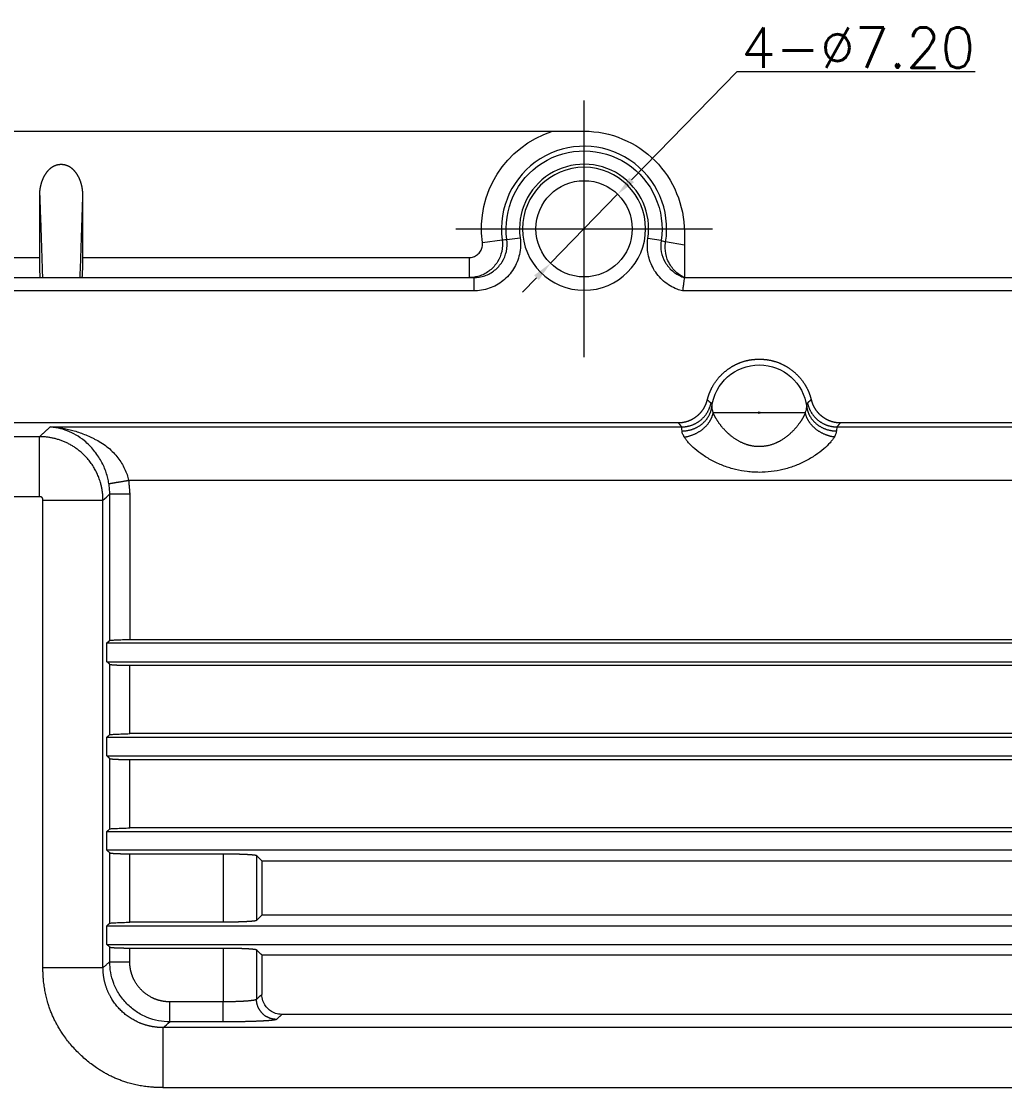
# Model space of a CAD drawing. Header units: millimetres. Extents: x 958 to 3026, y 447 to 1692.
# Drawn here: x 1411.9 to 1485.4, y 988.9 to 1068.6 of the extents above; entities that cross this region are included whole.
import ezdxf
from ezdxf.lldxf.tags import DXFTag

# ---------------------------------------------------------------- set-up
doc = ezdxf.new("R2010")
doc.units = ezdxf.units.MM
for name, color, linetype, true_color in [('1', 7, 'Continuous', 0xffffff), ('2', 7, 'Continuous', 0xffffff), ('Top', 7, 'Continuous', 0xffffff)]:
    doc.layers.add(name, color=color, linetype=linetype, true_color=true_color)
doc.layers.add('尺寸线层2', color=3, linetype='Continuous')
doc.styles.get("Standard").update_dxf_attribs({"font": 'txt', "bigfont": 'gbcbig.shx'})
doc.styles.add('标准', font='txt.shx')
tags = doc.linetypes.add('PHANTOM', pattern=[50.5, 18, -6.5, 6.5, -6.5, 6.5, -6.5]).pattern_tags.tags
tags[14:15] = [DXFTag(74, 4), DXFTag(75, 0), DXFTag(340, '0'), DXFTag(46, 0.0), DXFTag(50, 0.0), DXFTag(44, 0.0), DXFTag(45, 0.0)]
tags[12:13] = [DXFTag(74, 4), DXFTag(75, 0), DXFTag(340, '0'), DXFTag(46, 0.0), DXFTag(50, 0.0), DXFTag(44, 0.0), DXFTag(45, 0.0)]
tags[10:11] = [DXFTag(74, 4), DXFTag(75, 0), DXFTag(340, '0'), DXFTag(46, 0.0), DXFTag(50, 0.0), DXFTag(44, 0.0), DXFTag(45, 0.0)]
tags[8:9] = [DXFTag(74, 4), DXFTag(75, 0), DXFTag(340, '0'), DXFTag(46, 0.0), DXFTag(50, 0.0), DXFTag(44, 0.0), DXFTag(45, 0.0)]
tags[6:7] = [DXFTag(74, 4), DXFTag(75, 0), DXFTag(340, '0'), DXFTag(46, 0.0), DXFTag(50, 0.0), DXFTag(44, 0.0), DXFTag(45, 0.0)]
tags[4:5] = [DXFTag(74, 4), DXFTag(75, 0), DXFTag(340, '0'), DXFTag(46, 0.0), DXFTag(50, 0.0), DXFTag(44, 0.0), DXFTag(45, 0.0)]
doc.dimstyles.get("Standard").update_dxf_attribs({"dimtxt": 3, "dimasz": 1.5, "dimexe": 0.5, "dimexo": 0.05, "dimgap": 0.3, "dimtad": 1, "dimtih": 1, "dimtoh": 1, "dimzin": 0, "dimdsep": 46, "dimtxsty": 'Standard', "dimcen": 0.09, "dimadec": 1, "dimazin": 0, "dimtfac": 1, "dimtmove": 0, "dimatfit": 3, "dimfxl": 1, "dimtolj": 1, "dimtzin": 0, "dimlwd": 13, "dimlwe": 13, "dimarcsym": 0})

# ---------------------------------------------------------------- blocks, each defined once
blk = doc.blocks.new('*D82')
at = {"layer": 'Defpoints', "color": 0}
for p in [(1456.437, 1055.668), (1451.416, 1050.508)]:
    blk.add_point(p, dxfattribs=at)
at = {"layer": '尺寸线层2', "color": 0, "lineweight": 13}
for p, q in [((1465.36, 1064.836), (1457.483, 1056.743)), ((1483.16, 1064.836), (1465.36, 1064.836)), ((1451.416, 1050.508), (1456.437, 1055.668)), ((1450.369, 1049.433), (1449.323, 1048.358))]:
    blk.add_line(p, q, dxfattribs=at)
at = {"layer": '尺寸线层2', "color": 0}
for points in [[(1457.304, 1056.917), (1457.663, 1056.569), (1456.437, 1055.668)], [(1450.19, 1049.608), (1450.549, 1049.259), (1451.416, 1050.508)]]:
    blk.add_solid(points, dxfattribs=at)
at = {"layer": '尺寸线层2', "color": 0, "insert": (1474.41, 1066.636), "char_height": 3, "attachment_point": 5, "style": '标准'}
blk.add_mtext('\\A1;4-∅7.20', dxfattribs=at)

msp = doc.modelspace()

# ---------------------------------------------------------------- linework, layer by layer
at = {"layer": '1', "color": 5, "linetype": 'PHANTOM', "lineweight": 13, "ltscale": 0.12}
msp.add_line((1444.326, 1053.088), (1463.526, 1053.088), dxfattribs=at)
at = {"layer": '2', "color": 7, "linetype": 'Continuous', "lineweight": 20}
for p, q in [((1397.291, 1060.388), (1451.562, 1060.388)), ((1413.226, 1050.938), (1413.226, 1055.583)), ((1416.426, 1055.583), (1416.426, 1050.938)), ((1403.181, 1049.438), (1445.672, 1049.438)), ((1461.426, 1049.438), (1536.676, 1049.438)), ((1391.642, 1038.591), (1460.962, 1038.591)), ((1473.091, 1038.591), (1534.208, 1038.591)), ((1418.248, 1020.713), (1418.248, 1022.113)), ((1418.248, 1022.113), (1530.854, 1022.113)), ((1419.958, 1022.38), (1532.889, 1022.38)), ((1418.248, 1020.713), (1530.854, 1020.713)), ((1419.958, 1020.446), (1532.889, 1020.446)), ((1532.889, 1015.33), (1419.958, 1015.33)), ((1418.248, 1013.663), (1418.248, 1015.063)), ((1418.248, 1015.063), (1530.854, 1015.063)), ((1418.248, 1013.663), (1530.854, 1013.663)), ((1419.958, 1013.396), (1532.889, 1013.396)), ((1532.889, 1008.28), (1419.958, 1008.28)), ((1418.248, 1006.613), (1418.248, 1008.013)), ((1418.248, 1008.013), (1530.854, 1008.013)), ((1530.854, 1006.613), (1418.248, 1006.613)), ((1419.958, 1006.346), (1426.939, 1006.346)), ((1429.83, 1005.827), (1429.83, 1001.749)), ((1429.83, 1005.827), (1518.886, 1005.827)), ((1518.886, 1001.749), (1429.83, 1001.749)), ((1418.248, 999.563), (1418.248, 1000.963)), ((1418.248, 1000.963), (1530.854, 1000.963)), ((1426.939, 1001.23), (1419.958, 1001.23)), ((1418.248, 999.563), (1530.854, 999.563)), ((1419.958, 999.296), (1426.939, 999.296)), ((1429.83, 998.777), (1429.83, 995.825)), ((1429.83, 998.777), (1518.886, 998.777)), ((1517.387, 994.327), (1431.329, 994.327))]:
    msp.add_line(p, q, dxfattribs=at)
at = {"layer": '2', "color": 155, "linetype": 'Continuous', "lineweight": 13}
for p, q in [((1446.321, 1052.071), (1447.805, 1052.269)), ((1448.154, 1052.283), (1449.143, 1052.421)), ((1459.687, 1052.207), (1458.7, 1052.358)), ((1461.426, 1051.874), (1460.023, 1052.101)), ((1403.525, 1050.938), (1413.226, 1050.938)), ((1416.426, 1050.938), (1445.328, 1050.938)), ((1445.328, 1050.938), (1445.328, 1049.438)), ((1445.672, 1049.438), (1445.672, 1048.438)), ((1445.672, 1048.438), (1403.181, 1048.438)), ((1536.676, 1048.438), (1461.288, 1048.438)), ((1463.583, 1039.338), (1466.95, 1039.338)), ((1467.102, 1039.338), (1470.47, 1039.338)), ((1414.017, 1038.271), (1461.218, 1038.271)), ((1472.835, 1038.271), (1533.888, 1038.271)), ((1413.214, 1037.541), (1399.113, 1037.541)), ((1531.129, 1034.276), (1419.874, 1034.276)), ((1413.214, 1033.047), (1400.111, 1033.047)), ((1413.464, 997.839), (1413.464, 1032.797)), ((1417.956, 997.839), (1417.956, 1032.797)), ((1418.46, 1022.306), (1418.46, 1033.256)), ((1419.958, 1033.256), (1419.958, 1022.38)), ((1418.46, 1015.256), (1418.46, 1020.52)), ((1419.958, 1015.33), (1419.958, 1020.446)), ((1418.46, 1008.206), (1418.46, 1013.47)), ((1419.958, 1008.28), (1419.958, 1013.396)), ((1418.46, 1001.156), (1418.46, 1006.42)), ((1419.958, 1001.23), (1419.958, 1006.346)), ((1426.939, 1006.346), (1426.939, 1001.23)), ((1429.436, 1006.222), (1429.436, 1001.355)), ((1418.46, 998.267), (1418.46, 999.37)), ((1419.958, 998.267), (1419.958, 999.296)), ((1426.939, 999.296), (1426.939, 995.272)), ((1429.436, 999.172), (1429.436, 995.457)), ((1426.939, 995.272), (1422.955, 995.272)), ((1426.939, 993.773), (1422.955, 993.773)), ((1531.66, 993.348), (1422.453, 993.348)), ((1534.03, 988.854), (1422.453, 988.854))]:
    msp.add_line(p, q, dxfattribs=at)
at = {"layer": '2', "color": 7, "linetype": 'Continuous', "lineweight": 20, "extrusion": (0, 0, -1)}
msp.add_circle((-1453.926, 1053.088), 4.6, dxfattribs=at)
at = {"layer": '2', "color": 7, "linetype": 'Continuous', "lineweight": 20}
msp.add_circle((1453.926, 1053.088), 3.6, dxfattribs=at)
at = {"layer": '2', "color": 155, "linetype": 'Continuous', "lineweight": 13, "extrusion": (0, 0, -1)}
for centre, radius, start, end in [((-1453.926, 1053.088), 7.673, 352.37959, 72.0507), ((-1453.926, 1053.088), 5.828, 352.05947, 188.69602), ((-1467.026, 1039.338), 3.571, 6.99327, 173.0071)]:
    msp.add_arc(centre, radius, start, end, dxfattribs=at)
at = {"layer": '2', "color": 155, "linetype": 'Continuous', "lineweight": 13}
for radius, start, end in [(6.176, 350.80257, 187.62041), (4.829, 351.30398, 187.94053)]:
    msp.add_arc((1453.926, 1053.088), radius, start, end, dxfattribs=at)
at = {"layer": '2', "color": 7, "linetype": 'Continuous', "lineweight": 20, "extrusion": (0, 0, -1)}
for centre, start_param, end_param in [((1413.279, 1050.938), 3.141593, 4.712389), ((1416.374, 1050.938), 1.570796, 3.141593)]:
    msp.add_ellipse(centre, major_axis=(0, 1.5), ratio=0.034921, start_param=start_param, end_param=end_param, dxfattribs=at)
at = {"layer": '2', "color": 7, "linetype": 'Continuous', "lineweight": 20}
for points, degree in [([(1451.562, 1060.388), (1452.35, 1060.388), (1453.138, 1060.388), (1453.926, 1060.388)], 3), ([(1461.426, 1052.87), (1461.426, 1052.538), (1461.426, 1052.206), (1461.426, 1051.874)], 3), ([(1418.248, 1022.113), (1418.46, 1022.306)], 1), ([(1418.46, 1020.52), (1418.248, 1020.713)], 1), ([(1418.248, 1015.063), (1418.46, 1015.256)], 1), ([(1418.46, 1013.47), (1418.248, 1013.663)], 1), ([(1418.248, 1008.013), (1418.46, 1008.206)], 1), ([(1418.46, 1006.42), (1418.248, 1006.613)], 1), ([(1429.436, 1006.222), (1429.83, 1005.827)], 1), ([(1429.83, 1001.749), (1429.436, 1001.355)], 1), ([(1418.248, 1000.963), (1418.46, 1001.156)], 1), ([(1418.46, 999.37), (1418.248, 999.563)], 1), ([(1429.436, 999.172), (1429.83, 998.777)], 1)]:
    msp.add_open_spline(points, degree=degree, dxfattribs=at)
for points, degree, knots in [([(1453.926, 1060.388), (1455.911, 1060.388), (1457.857, 1059.566), (1460.616, 1056.793), (1461.426, 1054.828), (1461.426, 1052.87)], 3, [0, 0, 0, 0, 0.5, 0.5, 1, 1, 1, 1]), ([(1413.226, 1055.583), (1413.226, 1055.667), (1413.236, 1055.872), (1413.273, 1056.19), (1413.372, 1056.589), (1413.517, 1056.934), (1413.597, 1057.073), (1413.652, 1057.169), (1413.797, 1057.381), (1413.941, 1057.535), (1414.065, 1057.648), (1414.232, 1057.762), (1414.395, 1057.837), (1414.553, 1057.886), (1414.687, 1057.906), (1414.779, 1057.913), (1414.826, 1057.913)], 2, [0, 0, 0, 0.05, 0.125, 0.25, 0.392857, 0.5, 0.5, 0.557143, 0.642857, 0.685714, 0.75, 0.821429, 0.875, 0.9375, 0.96875, 1, 1, 1]), ([(1414.826, 1057.913), (1414.873, 1057.913), (1414.965, 1057.906), (1415.099, 1057.886), (1415.282, 1057.83), (1415.443, 1057.748), (1415.597, 1057.643), (1415.741, 1057.507), (1415.878, 1057.35), (1416.005, 1057.162), (1416.057, 1057.072), (1416.162, 1056.887), (1416.294, 1056.536), (1416.38, 1056.19), (1416.416, 1055.879), (1416.426, 1055.673), (1416.426, 1055.583)], 2, [0, 0, 0, 0.03125, 0.0625, 0.125, 0.196429, 0.25, 0.321429, 0.375, 0.446429, 0.5, 0.5, 0.642857, 0.75, 0.875, 0.946429, 1, 1, 1]), ([(1447.805, 1052.269), (1447.844, 1051.979), (1447.831, 1051.678), (1447.706, 1051.12), (1447.597, 1050.853), (1447.301, 1050.378), (1447.11, 1050.163), (1446.673, 1049.812), (1446.421, 1049.672), (1445.929, 1049.5), (1445.687, 1049.452), (1445.407, 1049.439), (1445.367, 1049.438), (1445.328, 1049.438)], 3, [0, 0, 0, 0, 0.207346, 0.207346, 0.405519, 0.405519, 0.603892, 0.603892, 0.802316, 0.802316, 0.97253, 0.97253, 1, 1, 1, 1]), ([(1445.672, 1049.438), (1445.953, 1049.438), (1446.237, 1049.487), (1446.767, 1049.672), (1447.02, 1049.812), (1447.458, 1050.162), (1447.65, 1050.378), (1447.947, 1050.853), (1448.057, 1051.12), (1448.183, 1051.683), (1448.195, 1051.989), (1448.154, 1052.283)], 3, [0, 0, 0, 0, 0.197819, 0.197819, 0.395593, 0.395593, 0.59316, 0.59316, 0.790385, 0.790385, 1, 1, 1, 1]), ([(1459.687, 1052.207), (1459.645, 1051.931), (1459.65, 1051.644), (1459.753, 1051.095), (1459.853, 1050.826), (1460.132, 1050.341), (1460.315, 1050.12), (1460.739, 1049.753), (1460.986, 1049.604), (1461.306, 1049.478), (1461.366, 1049.457), (1461.426, 1049.438)], 3, [0, 0, 0, 0, 0.236299, 0.236299, 0.472655, 0.472655, 0.709528, 0.709528, 0.947048, 0.947048, 1, 1, 1, 1]), ([(1461.426, 1049.438), (1461.256, 1049.518), (1461.094, 1049.618), (1460.726, 1049.907), (1460.533, 1050.12), (1460.288, 1050.503), (1460.21, 1050.661), (1460.051, 1051.086), (1459.997, 1051.368), (1459.988, 1051.799), (1459.998, 1051.951), (1460.023, 1052.101)], 3, [0, 0, 0, 0, 0.174409, 0.174409, 0.436523, 0.436523, 0.598273, 0.598273, 0.859589, 0.859589, 1, 1, 1, 1]), ([(1461.426, 1051.874), (1461.426, 1051.34), (1461.426, 1050.794), (1461.426, 1049.801), (1461.426, 1049.438), (1461.426, 1049.438)], 3, [0, 0, 0, 0, 0.5, 0.5, 1, 1, 1, 1]), ([(1461.426, 1049.438), (1461.426, 1049.438), (1461.424, 1049.419), (1461.413, 1049.346), (1461.405, 1049.292), (1461.385, 1049.154), (1461.373, 1049.069), (1461.347, 1048.882), (1461.332, 1048.776), (1461.309, 1048.596), (1461.299, 1048.523), (1461.289, 1048.447), (1461.289, 1048.442), (1461.288, 1048.438)], 3, [0, 0, 0, 0, 0.212258, 0.212258, 0.424441, 0.424441, 0.637788, 0.637788, 0.853313, 0.853313, 0.991948, 0.991948, 1, 1, 1, 1]), ([(1463.143, 1040.298), (1463.185, 1040.465), (1463.291, 1040.785), (1463.486, 1041.241), (1463.865, 1041.828), (1464.328, 1042.305), (1464.763, 1042.646), (1465.135, 1042.872), (1465.59, 1043.093), (1466.204, 1043.271), (1466.773, 1043.338), (1467.283, 1043.338), (1467.716, 1043.286), (1468.21, 1043.18), (1468.804, 1042.942), (1469.292, 1042.644), (1469.802, 1042.245), (1470.237, 1041.75), (1470.567, 1041.242), (1470.762, 1040.786), (1470.868, 1040.466), (1470.909, 1040.298)], 2, [0, 0, 0, 0.03125, 0.0625, 0.125, 0.196429, 0.25, 0.296647, 0.331633, 0.392857, 0.454082, 0.5, 0.546647, 0.581633, 0.642857, 0.704082, 0.75, 0.821429, 0.875, 0.9375, 0.96875, 1, 1, 1]), ([(1460.962, 1038.591), (1461.059, 1038.591), (1461.247, 1038.606), (1461.522, 1038.65), (1461.893, 1038.778), (1462.216, 1038.966), (1462.521, 1039.204), (1462.765, 1039.482), (1462.951, 1039.768), (1463.06, 1040.024), (1463.12, 1040.204), (1463.143, 1040.298)], 2, [0, 0, 0, 0.0625, 0.125, 0.25, 0.392857, 0.5, 0.642857, 0.75, 0.875, 0.9375, 1, 1, 1]), ([(1470.909, 1040.298), (1470.933, 1040.205), (1470.992, 1040.025), (1471.102, 1039.769), (1471.315, 1039.44), (1471.574, 1039.172), (1471.879, 1038.933), (1472.208, 1038.762), (1472.529, 1038.651), (1472.805, 1038.606), (1472.994, 1038.591), (1473.091, 1038.591)], 2, [0, 0, 0, 0.0625, 0.125, 0.25, 0.392857, 0.5, 0.642857, 0.75, 0.875, 0.9375, 1, 1, 1]), ([(1463.482, 1039.773), (1463.484, 1039.698), (1463.489, 1039.546), (1463.551, 1039.408), (1463.583, 1039.338)], 3, [0, 0, 0, 0, 0.495161, 1, 1, 1, 1]), ([(1470.47, 1039.338), (1470.502, 1039.408), (1470.564, 1039.546), (1470.569, 1039.698), (1470.571, 1039.773)], 3, [0, 0, 0, 0, 0.504801, 1, 1, 1, 1]), ([(1414.017, 1038.271), (1414.297, 1038.251), (1414.721, 1038.222), (1415.281, 1038.116), (1415.707, 1038.011), (1416.135, 1037.878), (1416.566, 1037.717), (1416.927, 1037.56), (1417.216, 1037.422), (1417.529, 1037.266), (1417.919, 1037.041), (1418.355, 1036.719), (1418.739, 1036.363), (1419.072, 1035.978), (1419.352, 1035.57), (1419.579, 1035.146), (1419.759, 1034.715), (1419.836, 1034.42), (1419.874, 1034.276)], 3, [0, 0, 0, 0, 0.120921, 0.1826, 0.245015, 0.308109, 0.371808, 0.436034, 0.46832, 0.500705, 0.574851, 0.645341, 0.71233, 0.775963, 0.836379, 0.893729, 0.948191, 1, 1, 1, 1]), ([(1418.46, 1022.306), (1418.49, 1022.313), (1418.534, 1022.322), (1418.728, 1022.334), (1418.921, 1022.343), (1419.156, 1022.353), (1419.496, 1022.365), (1419.776, 1022.374), (1419.958, 1022.38)], 3, [0, 0, 0, 0, 0.240247, 0.368867, 0.5, 0.631133, 0.759753, 1, 1, 1, 1]), ([(1418.46, 1020.52), (1418.465, 1020.516), (1418.486, 1020.509), (1418.536, 1020.498), (1418.633, 1020.487), (1418.718, 1020.48), (1418.835, 1020.472), (1418.999, 1020.464), (1419.13, 1020.459), (1419.292, 1020.454), (1419.531, 1020.449), (1419.739, 1020.447), (1419.883, 1020.446), (1419.958, 1020.446)], 2, [0, 0, 0, 0.0625, 0.125, 0.25, 0.331633, 0.392857, 0.5, 0.581633, 0.642857, 0.75, 0.875, 0.9375, 1, 1, 1]), ([(1418.46, 1015.256), (1418.49, 1015.263), (1418.534, 1015.272), (1418.728, 1015.284), (1418.921, 1015.293), (1419.156, 1015.303), (1419.496, 1015.315), (1419.776, 1015.324), (1419.958, 1015.33)], 3, [0, 0, 0, 0, 0.240247, 0.368867, 0.5, 0.631133, 0.759753, 1, 1, 1, 1]), ([(1418.46, 1013.47), (1418.465, 1013.466), (1418.486, 1013.459), (1418.536, 1013.448), (1418.633, 1013.437), (1418.718, 1013.43), (1418.835, 1013.422), (1418.999, 1013.414), (1419.13, 1013.409), (1419.292, 1013.404), (1419.531, 1013.399), (1419.739, 1013.397), (1419.883, 1013.396), (1419.958, 1013.396)], 2, [0, 0, 0, 0.0625, 0.125, 0.25, 0.331633, 0.392857, 0.5, 0.581633, 0.642857, 0.75, 0.875, 0.9375, 1, 1, 1]), ([(1418.46, 1008.206), (1418.49, 1008.213), (1418.534, 1008.222), (1418.728, 1008.234), (1418.921, 1008.243), (1419.156, 1008.253), (1419.496, 1008.265), (1419.776, 1008.274), (1419.958, 1008.28)], 3, [0, 0, 0, 0, 0.240247, 0.368867, 0.5, 0.631133, 0.759753, 1, 1, 1, 1]), ([(1418.46, 1006.42), (1418.465, 1006.416), (1418.486, 1006.409), (1418.536, 1006.398), (1418.633, 1006.387), (1418.718, 1006.38), (1418.835, 1006.372), (1418.999, 1006.364), (1419.13, 1006.359), (1419.292, 1006.354), (1419.531, 1006.349), (1419.739, 1006.347), (1419.883, 1006.346), (1419.958, 1006.346)], 2, [0, 0, 0, 0.0625, 0.125, 0.25, 0.331633, 0.392857, 0.5, 0.581633, 0.642857, 0.75, 0.875, 0.9375, 1, 1, 1]), ([(1426.939, 1006.346), (1427.063, 1006.346), (1427.304, 1006.345), (1427.652, 1006.341), (1428.008, 1006.334), (1428.241, 1006.327), (1428.504, 1006.318), (1428.778, 1006.304), (1428.953, 1006.293), (1429.132, 1006.279), (1429.312, 1006.259), (1429.395, 1006.241), (1429.429, 1006.228), (1429.436, 1006.222)], 2, [0, 0, 0, 0.0625, 0.125, 0.25, 0.331633, 0.392857, 0.5, 0.581633, 0.642857, 0.75, 0.875, 0.9375, 1, 1, 1]), ([(1418.46, 1001.156), (1418.49, 1001.163), (1418.534, 1001.172), (1418.728, 1001.184), (1418.921, 1001.193), (1419.156, 1001.203), (1419.496, 1001.215), (1419.776, 1001.224), (1419.958, 1001.23)], 3, [0, 0, 0, 0, 0.240247, 0.368867, 0.5, 0.631133, 0.759753, 1, 1, 1, 1]), ([(1429.436, 1001.355), (1429.429, 1001.348), (1429.395, 1001.336), (1429.313, 1001.318), (1429.153, 1001.299), (1429.01, 1001.287), (1428.815, 1001.274), (1428.542, 1001.261), (1428.323, 1001.252), (1428.053, 1001.243), (1427.653, 1001.235), (1427.305, 1001.232), (1427.064, 1001.23), (1426.939, 1001.23)], 2, [0, 0, 0, 0.0625, 0.125, 0.25, 0.331633, 0.392857, 0.5, 0.581633, 0.642857, 0.75, 0.875, 0.9375, 1, 1, 1]), ([(1418.46, 999.37), (1418.465, 999.366), (1418.486, 999.359), (1418.536, 999.348), (1418.633, 999.337), (1418.718, 999.33), (1418.835, 999.322), (1418.999, 999.314), (1419.13, 999.309), (1419.292, 999.304), (1419.531, 999.299), (1419.739, 999.297), (1419.883, 999.296), (1419.958, 999.296)], 2, [0, 0, 0, 0.0625, 0.125, 0.25, 0.331633, 0.392857, 0.5, 0.581633, 0.642857, 0.75, 0.875, 0.9375, 1, 1, 1]), ([(1426.939, 999.296), (1427.063, 999.296), (1427.304, 999.295), (1427.652, 999.291), (1428.008, 999.284), (1428.241, 999.277), (1428.504, 999.268), (1428.778, 999.254), (1428.953, 999.243), (1429.132, 999.229), (1429.312, 999.209), (1429.395, 999.191), (1429.429, 999.178), (1429.436, 999.172)], 2, [0, 0, 0, 0.0625, 0.125, 0.25, 0.331633, 0.392857, 0.5, 0.581633, 0.642857, 0.75, 0.875, 0.9375, 1, 1, 1]), ([(1431.329, 994.327), (1431.168, 994.343), (1430.778, 994.381), (1430.235, 994.732), (1429.884, 995.274), (1429.846, 995.665), (1429.83, 995.825)], 3, [0, 0, 0, 0, 0.205402, 0.5, 0.794598, 1, 1, 1, 1])]:
    msp.add_open_spline(points, degree=degree, knots=knots, dxfattribs=at)
at = {"layer": '2', "color": 155, "linetype": 'Continuous', "lineweight": 13}
for points, degree in [([(1413.226, 1055.583), (1413.429, 1049.438)], 1), ([(1416.426, 1055.583), (1416.224, 1049.438)], 1), ([(1461.218, 1038.271), (1461.833, 1038.272), (1462.448, 1038.484), (1462.967, 1038.907), (1463.296, 1039.468), (1463.42, 1040.07)], 5), ([(1463.143, 1040.298), (1463.236, 1040.222), (1463.328, 1040.146), (1463.42, 1040.07)], 3), ([(1470.909, 1040.298), (1470.855, 1040.252), (1470.8, 1040.206), (1470.745, 1040.16), (1470.689, 1040.115), (1470.633, 1040.07)], 5), ([(1470.633, 1040.07), (1470.756, 1039.468), (1471.086, 1038.907), (1471.604, 1038.484), (1472.22, 1038.272), (1472.835, 1038.271)], 5), ([(1461.252, 1037.969), (1461.899, 1037.97), (1462.546, 1038.185), (1463.08, 1038.617), (1463.396, 1039.181), (1463.482, 1039.773)], 5), ([(1461.418, 1037.516), (1462.036, 1037.599), (1462.655, 1037.863), (1463.17, 1038.297), (1463.484, 1038.817), (1463.583, 1039.338)], 5), ([(1466.95, 1039.338), (1466.95, 1039.418), (1467.102, 1039.418), (1467.102, 1039.338)], 3), ([(1467.102, 1039.338), (1467.102, 1039.259), (1466.95, 1039.259), (1466.95, 1039.338)], 3), ([(1472.635, 1037.516), (1472.016, 1037.599), (1471.398, 1037.863), (1470.883, 1038.297), (1470.569, 1038.817), (1470.47, 1039.338)], 5), ([(1470.571, 1039.773), (1470.657, 1039.181), (1470.973, 1038.617), (1471.507, 1038.185), (1472.154, 1037.97), (1472.801, 1037.969)], 5), ([(1460.962, 1038.591), (1461.012, 1038.527), (1461.063, 1038.463), (1461.114, 1038.399), (1461.166, 1038.335), (1461.218, 1038.271)], 5), ([(1473.091, 1038.591), (1472.835, 1038.271)], 1), ([(1413.214, 1037.541), (1414.017, 1038.271)], 1), ([(1418.397, 1034.032), (1418.427, 1034.037), (1418.623, 1034.069), (1418.983, 1034.129), (1419.429, 1034.202), (1419.874, 1034.276)], 5), ([(1419.874, 1034.276), (1419.958, 1033.256)], 1), ([(1413.464, 1032.797), (1413.464, 1033.047), (1413.214, 1033.047)], 2), ([(1417.956, 1032.797), (1418.124, 1032.95), (1418.292, 1033.103), (1418.46, 1033.256)], 3), ([(1418.46, 1033.256), (1418.487, 1033.256), (1418.684, 1033.256), (1419.05, 1033.256), (1419.504, 1033.256), (1419.958, 1033.256)], 5), ([(1417.956, 997.839), (1418.46, 998.267)], 1), ([(1418.46, 998.267), (1418.504, 998.267), (1419.201, 998.267), (1419.958, 998.267)], 3), ([(1429.83, 995.825), (1429.699, 995.703), (1429.567, 995.58), (1429.436, 995.457)], 3), ([(1430.934, 993.959), (1430.464, 993.96), (1429.994, 994.146), (1429.622, 994.517), (1429.437, 994.987), (1429.436, 995.457)], 5), ([(1422.955, 993.773), (1422.955, 993.796), (1422.955, 993.992), (1422.955, 994.359), (1422.955, 994.815), (1422.955, 995.272)], 5), ([(1426.939, 993.773), (1426.939, 993.811), (1426.939, 994.511), (1426.939, 995.272)], 3), ([(1422.453, 993.348), (1422.62, 993.49), (1422.787, 993.632), (1422.955, 993.773)], 3), ([(1431.329, 994.327), (1430.934, 993.959)], 1)]:
    msp.add_open_spline(points, degree=degree, dxfattribs=at)
for points, degree, knots in [([(1445.328, 1050.938), (1445.44, 1050.938), (1445.554, 1050.958), (1445.766, 1051.032), (1445.867, 1051.088), (1446.042, 1051.228), (1446.119, 1051.314), (1446.237, 1051.504), (1446.281, 1051.611), (1446.331, 1051.834), (1446.336, 1051.955), (1446.321, 1052.071)], 3, [0, 0, 0, 0, 0.198349, 0.198349, 0.396705, 0.396705, 0.594938, 0.594938, 0.792904, 0.792904, 1, 1, 1, 1]), ([(1449.143, 1052.421), (1449.201, 1052.009), (1449.183, 1051.58), (1449.007, 1050.792), (1448.854, 1050.419), (1448.438, 1049.754), (1448.17, 1049.452), (1447.557, 1048.962), (1447.204, 1048.766), (1446.463, 1048.506), (1446.065, 1048.438), (1445.672, 1048.438)], 3, [0, 0, 0, 0, 0.209739, 0.209739, 0.407045, 0.407045, 0.604617, 0.604617, 0.802312, 0.802312, 1, 1, 1, 1]), ([(1447.805, 1052.269), (1447.868, 1052.272), (1447.931, 1052.274), (1448.047, 1052.279), (1448.101, 1052.281), (1448.154, 1052.283)], 3, [0, 0, 0, 0, 0.538633, 0.538633, 1, 1, 1, 1]), ([(1461.288, 1048.438), (1461.151, 1048.474), (1461.016, 1048.517), (1460.885, 1048.569), (1460.52, 1048.712), (1460.174, 1048.921), (1459.58, 1049.433), (1459.323, 1049.743), (1458.932, 1050.422), (1458.792, 1050.799), (1458.648, 1051.569), (1458.641, 1051.971), (1458.7, 1052.358)], 3, [0, 0, 0, 0, 0.081834, 0.081834, 0.081834, 0.311707, 0.311707, 0.54126, 0.54126, 0.770624, 0.770624, 1, 1, 1, 1]), ([(1459.687, 1052.207), (1459.745, 1052.192), (1459.803, 1052.176), (1459.914, 1052.14), (1459.969, 1052.121), (1460.023, 1052.101)], 3, [0, 0, 0, 0, 0.512521, 0.512521, 1, 1, 1, 1]), ([(1463.42, 1040.07), (1463.434, 1040.048), (1463.462, 1040.005), (1463.475, 1039.849), (1463.482, 1039.773)], 3, [0, 0, 0, 0, 0.514521, 1, 1, 1, 1]), ([(1470.571, 1039.773), (1470.577, 1039.849), (1470.591, 1040.005), (1470.618, 1040.048), (1470.633, 1040.07)], 3, [0, 0, 0, 0, 0.485472, 1, 1, 1, 1]), ([(1470.47, 1039.338), (1470.369, 1039.077), (1470.205, 1038.77), (1469.981, 1038.438), (1469.393, 1037.744), (1468.646, 1037.203), (1468.217, 1036.989), (1467.369, 1036.737), (1466.507, 1036.799), (1466.098, 1036.9), (1465.426, 1037.193), (1464.818, 1037.657), (1464.585, 1037.87), (1464.181, 1038.306), (1463.869, 1038.759), (1463.746, 1038.968), (1463.65, 1039.164), (1463.583, 1039.338)], 5, [0, 0, 0, 0, 0, 0, 0.214034, 0.214034, 0.214034, 0.465822, 0.465822, 0.465822, 0.697152, 0.697152, 0.697152, 0.856843, 0.856843, 0.856843, 1, 1, 1, 1, 1, 1]), ([(1418.397, 1034.032), (1418.372, 1034.168), (1418.319, 1034.45), (1418.195, 1034.869), (1418.033, 1035.294), (1417.826, 1035.718), (1417.574, 1036.133), (1417.279, 1036.531), (1416.94, 1036.905), (1416.5, 1037.304), (1415.948, 1037.686), (1415.29, 1037.998), (1414.634, 1038.199), (1414.222, 1038.247), (1414.017, 1038.271)], 3, [0, 0, 0, 0, 0.048178, 0.099697, 0.155127, 0.214875, 0.279208, 0.348288, 0.422192, 0.500942, 0.626146, 0.751272, 0.875934, 1, 1, 1, 1]), ([(1461.252, 1037.969), (1461.246, 1038.052), (1461.235, 1038.208), (1461.224, 1038.251), (1461.218, 1038.271)], 3, [0, 0, 0, 0, 0.529818, 1, 1, 1, 1]), ([(1461.418, 1037.516), (1461.37, 1037.602), (1461.274, 1037.774), (1461.259, 1037.904), (1461.252, 1037.969)], 3, [0, 0, 0, 0, 0.505918, 1, 1, 1, 1]), ([(1472.801, 1037.969), (1472.794, 1037.904), (1472.778, 1037.774), (1472.683, 1037.602), (1472.635, 1037.516)], 3, [0, 0, 0, 0, 0.494102, 1, 1, 1, 1]), ([(1472.835, 1038.271), (1472.829, 1038.251), (1472.818, 1038.208), (1472.807, 1038.052), (1472.801, 1037.969)], 3, [0, 0, 0, 0, 0.470182, 1, 1, 1, 1]), ([(1413.214, 1033.047), (1413.214, 1034.186), (1413.214, 1035.318), (1413.214, 1036.971), (1413.214, 1037.481), (1413.214, 1037.541)], 3, [0, 0, 0, 0, 0.5, 0.5, 1, 1, 1, 1]), ([(1417.956, 1032.797), (1417.955, 1033.225), (1417.906, 1033.652), (1417.808, 1034.073), (1417.307, 1035.486), (1416.281, 1036.645), (1415.333, 1037.239), (1414.274, 1037.538), (1413.214, 1037.541)], 5, [0, 0, 0, 0, 0, 0, 0.287344, 0.287344, 0.287344, 1, 1, 1, 1, 1, 1]), ([(1472.635, 1037.516), (1472.591, 1037.448), (1472.501, 1037.31), (1472.258, 1037.01), (1471.854, 1036.608), (1471.223, 1036.133), (1470.476, 1035.698), (1469.658, 1035.33), (1468.803, 1035.065), (1467.923, 1034.908), (1467.175, 1034.866), (1466.575, 1034.883), (1465.981, 1034.934), (1465.249, 1035.065), (1464.395, 1035.33), (1463.577, 1035.698), (1462.829, 1036.133), (1462.199, 1036.608), (1461.795, 1037.009), (1461.556, 1037.305), (1461.468, 1037.438), (1461.426, 1037.502)], 3, [0, 0, 0, 0, 0.026591, 0.053641, 0.109918, 0.170734, 0.23773, 0.304286, 0.369558, 0.434757, 0.500953, 0.534221, 0.567124, 0.632292, 0.697558, 0.764131, 0.831123, 0.891937, 0.948215, 0.975267, 1, 1, 1, 1]), ([(1418.46, 1033.256), (1418.458, 1033.382), (1418.453, 1033.642), (1418.416, 1033.9), (1418.397, 1034.032)], 3, [0, 0, 0, 0, 0.486975, 1, 1, 1, 1]), ([(1413.464, 1032.797), (1414.145, 1032.797), (1414.826, 1032.797), (1415.474, 1032.797), (1416.641, 1032.797), (1417.455, 1032.797), (1417.749, 1032.797), (1417.917, 1032.797), (1417.956, 1032.797)], 5, [0, 0, 0, 0, 0, 0, 0.5, 0.5, 0.5, 1, 1, 1, 1, 1, 1]), ([(1413.464, 997.839), (1414.599, 997.839), (1415.727, 997.839), (1417.378, 997.839), (1417.891, 997.839), (1417.956, 997.839)], 3, [0, 0, 0, 0, 0.5, 0.5, 1, 1, 1, 1]), ([(1422.453, 988.854), (1421.522, 988.854), (1419.796, 989.182), (1417.412, 990.168), (1414.78, 992.798), (1413.793, 995.181), (1413.464, 996.907), (1413.464, 997.839)], 2, [0, 0, 0, 0.125, 0.25, 0.5, 0.75, 0.875, 1, 1, 1]), ([(1422.453, 993.348), (1421.842, 993.347), (1421.23, 993.448), (1420.642, 993.653), (1419.39, 994.351), (1418.487, 995.482), (1418.131, 996.232), (1417.954, 997.036), (1417.956, 997.839)], 5, [0, 0, 0, 0, 0, 0, 0.43207, 0.43207, 0.43207, 1, 1, 1, 1, 1, 1]), ([(1422.955, 993.773), (1422.672, 993.789), (1422.092, 993.822), (1421.238, 994.085), (1420.427, 994.515), (1419.713, 995.112), (1419.142, 995.834), (1418.741, 996.633), (1418.503, 997.453), (1418.474, 998.002), (1418.46, 998.267)], 3, [0, 0, 0, 0, 0.120156, 0.24653, 0.376995, 0.50895, 0.63961, 0.766349, 0.887416, 1, 1, 1, 1]), ([(1422.955, 995.272), (1422.497, 995.272), (1422.04, 995.359), (1421.605, 995.533), (1420.8, 996.053), (1420.251, 996.841), (1420.056, 997.298), (1419.958, 997.783), (1419.958, 998.267)], 5, [0, 0, 0, 0, 0, 0, 0.485674, 0.485674, 0.485674, 1, 1, 1, 1, 1, 1]), ([(1429.436, 995.457), (1429.418, 995.431), (1429.347, 995.406), (1429.222, 995.382), (1428.822, 995.33), (1428.203, 995.293), (1427.8, 995.279), (1427.369, 995.272), (1426.939, 995.272)], 5, [0, 0, 0, 0, 0, 0, 0.433691, 0.433691, 0.433691, 1, 1, 1, 1, 1, 1]), ([(1430.934, 993.959), (1430.923, 993.949), (1430.869, 993.93), (1430.737, 993.904), (1430.481, 993.876), (1430.254, 993.859), (1429.942, 993.839), (1429.505, 993.819), (1429.154, 993.806), (1428.722, 993.793), (1428.082, 993.78), (1427.525, 993.775), (1427.139, 993.773), (1426.939, 993.773)], 2, [0, 0, 0, 0.0625, 0.125, 0.25, 0.331633, 0.392857, 0.5, 0.581633, 0.642857, 0.75, 0.875, 0.9375, 1, 1, 1]), ([(1422.453, 988.854), (1422.453, 989.539), (1422.453, 990.223), (1422.453, 990.875), (1422.453, 992.047), (1422.453, 992.859), (1422.453, 993.151), (1422.453, 993.315), (1422.453, 993.348)], 5, [0, 0, 0, 0, 0, 0, 0.5, 0.5, 0.5, 1, 1, 1, 1, 1, 1])]:
    msp.add_open_spline(points, degree=degree, knots=knots, dxfattribs=at)
at = {"layer": 'Top', "color": 5, "linetype": 'PHANTOM', "lineweight": 13, "ltscale": 0.12}
msp.add_line((1453.926, 1043.488), (1453.926, 1062.688), dxfattribs=at)

# ---------------------------------------------------------------- dimensions: what is measured, and where the dimension line sits
at = {"layer": '尺寸线层2'}
dim = msp.add_diameter_dim_2p(p1=(1451.416, 1050.508), p2=(1456.437, 1055.668), text='4-<>', dimstyle='Standard', override={"dimtxsty": '标准'}, dxfattribs=at)
dim.commit()
dim.dimension.update_dxf_attribs({"geometry": '*D82', "text_midpoint": (1474.41, 1064.836), "dimtype": 163})

doc.saveas('drawing.dxf')
